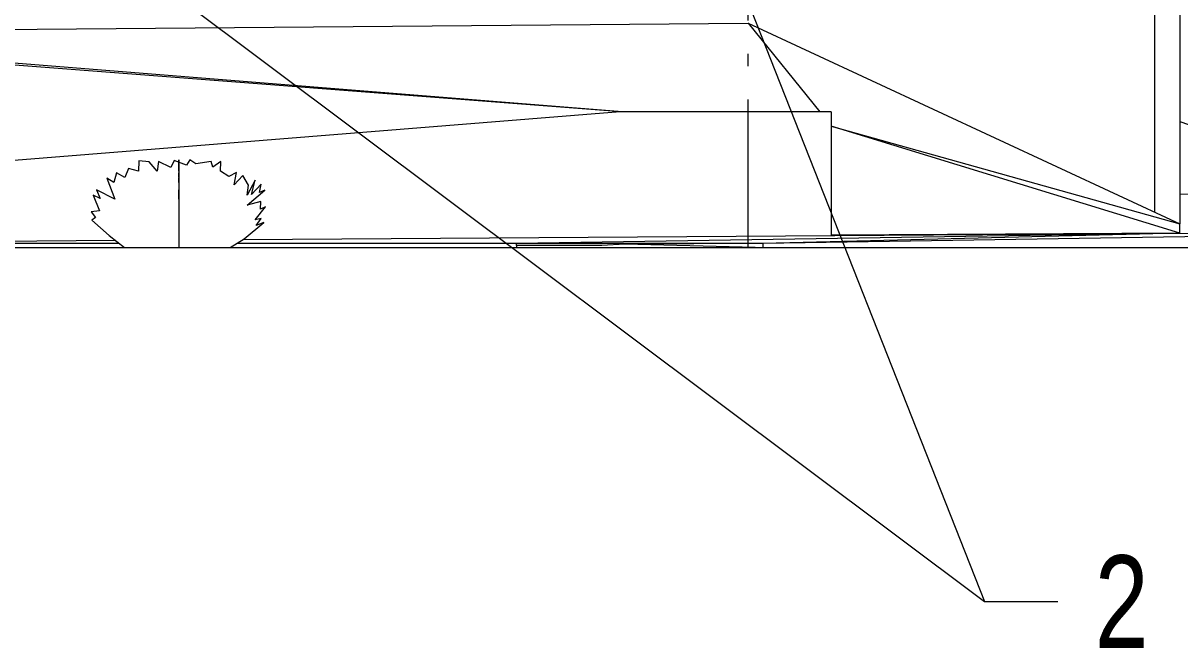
# Model space of a CAD drawing. Header units: metres. Extents: x -199 to 506, y -5 to 23.
# Drawn here: x 6.31 to 15.69, y -5.07 to 0 of the extents above; entities that cross this region are included whole.
import ezdxf

# ---------------------------------------------------------------- set-up
doc = ezdxf.new("R2010")
doc.units = ezdxf.units.M
doc.linetypes.add('01_Grid', pattern=[1.74, 1.2, -0.27, 0, -0.27])
for name, color, linetype, lineweight in [('03EJES-1', 1, '01_Grid', 5), ('06MUREXT', 92, 'Continuous', 9), ('14HATCH-1', 14, 'Continuous', 5), ('29NOTAS-1', 10, 'Continuous', 5), ('29NOTAS-2', 7, 'Continuous', 5), ('46BANQ', 8, 'Continuous', 5), ('46BANQ-1', 8, 'Continuous', 13), ('47VEGET', 64, 'Continuous', 5), ('70LINEA-2', 250, 'Continuous', 15)]:
    doc.layers.add(name, color=color, linetype=linetype, lineweight=lineweight)
doc.styles.add('Arial_1', font='arial.ttf', dxfattribs={"width": 0.75, "height": 0.75})

# ---------------------------------------------------------------- blocks, each defined once
blk = doc.blocks.new('Planting - Shrub1 - Romero_Rosemary 2-8072936-600rNorthElevEjeA Paint')
at = {"layer": '47VEGET'}
for p, q in [((7.2494, -1.1162), (7.2464, -1.2012)), ((7.3329, -1.1253), (7.2494, -1.1162)), ((7.3967, -1.1995), (7.3329, -1.1253)), ((7.4087, -1.1211), (7.3967, -1.1995)), ((7.5076, -1.1717), (7.4087, -1.1211)), ((7.5364, -1.1147), (7.5076, -1.1717)), ((7.635, -1.1511), (7.5364, -1.1147)), ((7.5736, -1.1284), (7.5736, -1.1086)), ((7.5736, -1.1086), (7.5736, -1.1284)), ((7.5736, -1.1364), (7.5736, -1.1147)), ((7.5736, -1.1147), (7.5736, -1.1717)), ((7.5736, -1.1253), (7.5736, -1.1162)), ((7.5736, -1.1162), (7.5736, -1.2012)), ((7.5736, -1.1717), (7.5736, -1.1211)), ((7.5736, -1.1211), (7.5736, -1.1995)), ((7.5736, -1.1284), (7.5736, -1.1222)), ((7.5736, -1.1222), (7.5736, -1.1284)), ((7.5736, -1.1284), (7.5736, -1.1222)), ((7.5736, -1.1222), (7.5736, -1.1284)), ((7.5736, -1.1995), (7.5736, -1.1253)), ((7.6624, -1.1086), (7.635, -1.1511)), ((7.7124, -1.142), (7.6624, -1.1086)), ((7.8369, -1.1222), (7.7124, -1.142)), ((7.8491, -1.1693), (7.8369, -1.1222)), ((7.9128, -1.1222), (7.8491, -1.1693)), ((7.9113, -1.1997), (7.9128, -1.1222)), ((7.0688, -1.2148), (7.046, -1.2938)), ((7.1356, -1.2513), (7.0688, -1.2148)), ((7.1644, -1.1784), (7.1356, -1.2513)), ((7.2464, -1.2012), (7.1644, -1.1784)), ((7.5736, -1.2012), (7.5736, -1.1784)), ((7.5736, -1.1784), (7.5736, -1.2513)), ((7.5736, -1.2513), (7.5736, -1.2148)), ((7.5736, -1.2148), (7.5736, -1.2938)), ((7.9796, -1.2437), (7.9113, -1.1997)), ((8.0403, -1.2118), (7.9796, -1.2437)), ((8.0221, -1.312), (8.0403, -1.2118)), ((7.046, -1.2938), (6.9899, -1.2573)), ((6.9899, -1.2573), (7.0551, -1.4289)), ((7.5736, -1.2938), (7.5736, -1.2573)), ((7.5736, -1.2573), (7.5736, -1.4289)), ((8.092, -1.2346), (8.0221, -1.312)), ((8.139, -1.315), (8.092, -1.2346)), ((8.1921, -1.274), (8.1269, -1.394)), ((8.1633, -1.3909), (8.1921, -1.274)), ((8.2422, -1.3059), (8.1633, -1.3909)), ((8.2286, -1.3727), (8.2422, -1.3059)), ((6.9367, -1.4213), (6.8791, -1.394)), ((6.8791, -1.394), (6.9307, -1.5215)), ((7.0551, -1.4289), (6.9064, -1.3515)), ((6.9064, -1.3515), (6.9367, -1.4213)), ((7.5736, -1.4289), (7.5736, -1.3515)), ((7.5736, -1.3515), (7.5736, -1.4213)), ((7.5736, -1.4213), (7.5736, -1.394)), ((7.5736, -1.394), (7.5736, -1.5215)), ((8.1269, -1.394), (8.139, -1.315)), ((8.1284, -1.4775), (8.2711, -1.356)), ((8.2711, -1.356), (8.2286, -1.3727)), ((8.2392, -1.4471), (8.1284, -1.4775)), ((8.1921, -1.5944), (8.2772, -1.4911)), ((8.2346, -1.5078), (8.2392, -1.4471)), ((8.2772, -1.4911), (8.2346, -1.5078)), ((6.9307, -1.5215), (6.8624, -1.5306)), ((6.8624, -1.5306), (6.8973, -1.5777)), ((6.8973, -1.5777), (6.8684, -1.5989)), ((7.5736, -1.5215), (7.5736, -1.5306)), ((7.5736, -1.5306), (7.5736, -1.5777)), ((7.5736, -1.5777), (7.5736, -1.5989)), ((8.2407, -1.5852), (8.1921, -1.5944)), ((8.2013, -1.6414), (8.2407, -1.5852)), ((6.8684, -1.5989), (7.0096, -1.7234)), ((7.5736, -1.5989), (7.5736, -1.7234)), ((8.1036, -1.7488), (8.2635, -1.6171)), ((8.2635, -1.6171), (8.2013, -1.6414)), ((7.0096, -1.7234), (7.1332, -1.8192)), ((7.5736, -1.7234), (7.5736, -1.8192)), ((7.9897, -1.8192), (8.1036, -1.7488))]:
    blk.add_line(p, q, dxfattribs=at)

msp = doc.modelspace()

# ---------------------------------------------------------------- hatches: boundary and pattern name
at = {"layer": '14HATCH-1'}
h = msp.add_hatch(dxfattribs=at)
h.set_pattern_fill('FP_3', color=256, style=0, pattern_type=2)
h.set_pattern_definition([(50, (-11.413, 1.2), (2.18662, -0.19128), [0.229, -2.515]), (355, (-11.413, 1.2), (-0.4228, 2.29257), [0.183, -2.012]), (100.451, (-11.23, 1.184), (1.76302, 2.10167), [0.194, -2.137]), (46.184, (-11.413, 1.81), (3.2532, -0.50494), [0.343, -3.772]), (96.636, (-11.142, 1.768), (2.84897, 2.96912), [0.291, -3.206]), (351.184, (-11.413, 1.81), (2.84876, 2.96948), [0.274, -3.018]), (21, (-11.108, 1.657), (1.81972, -1.22739), [0.229, -2.515]), (326, (-11.108, 1.657), (0.74167, 2.2101), [0.183, -2.012]), (71.451, (-10.956, 1.555), (2.56088, 0.98343), [0.194, -2.137]), (37.5, (-11.413, 1.2), (0.037248, 1.01427), [0.101, -1.887, 0.101, -1.942, -2.019]), (37.5, (-11.413, 1.2), (0.037248, 1.01427), [-4.029, 0.101, -1.919]), (7.5, (-11.413, 1.2), (0.801974, 1.20196), [0.101, -1.064, 0.101, -1.841, -0.77]), (7.5, (-11.413, 1.2), (0.801974, 1.20196), [-3.106, 0.101, -0.669]), (327.5, (-12.092, 1.2), (1.626775, -0.068848), [0.101, -0.661, 0.101, -2.277, -3.155]), (327.5, (-12.092, 1.2), (1.626775, -0.068848), [-3.139, 0.101, -3.054]), (317.5, (-12.397, 1.2), (1.777346, 0.305506), [0.101, -0.89, 0.101, -1.478, -2.24]), (317.5, (-12.397, 1.2), (1.777346, 0.305506), [-2.569, 0.101, -2.14])])
h.paths.add_polyline_path([(12.2474, -1.8192), (11.161, -1.7954), (11.0027, -1.803), (10.3107, -1.803), (10.3107, -1.8192), (12.192, -1.8192)])

# ---------------------------------------------------------------- linework, layer by layer
at = {"layer": '03EJES-1'}
msp.add_line((12.192, -1.8192), (12.192, 20.1698), dxfattribs=at)
at = {"layer": '06MUREXT'}
for p, q in [((15.49, -1.535), (15.49, 4)), ((15.692, 4), (15.692, -1.629)), ((11.161, -0.7194), (-0.7866, 0.2)), ((11.169, -0.72), (0.339, 0.1464)), ((11.1531, -0.72), (-0.339, -1.6394)), ((12.8642, -0.72), (11.1531, -0.72)), ((12.8642, -0.72), (12.8642, -1.7199))]:
    msp.add_line(p, q, dxfattribs=at)
at = {"layer": '29NOTAS-1'}
for p, q in [((6.1089, 1.3041), (14.1068, -4.692)), ((11.8246, 1.1005), (14.1068, -4.692)), ((14.1068, -4.692), (14.702, -4.692)), ((14.1068, -4.692), (14.702, -4.692))]:
    msp.add_line(p, q, dxfattribs=at)
at = {"layer": '46BANQ'}
for p, q in [((3.1252, -0.0765), (12.192, 0)), ((12.192, 0), (15.692, -1.629)), ((12.192, 0), (12.7717, -0.72)), ((12.8642, -0.835), (15.692, -1.629)), ((15.692, -1.7038), (12.8642, -0.835)), ((15.692, -0.7977), (16.8918, -1.2121)), ((16.8918, -1.3896), (15.692, -1.3885)), ((15.692, -1.7038), (15.692, -1.629)), ((3.3653, -1.7861), (7.0587, -1.7614)), ((8.0944, -1.7545), (15.692, -1.7038)), ((15.692, -1.7038), (10.3107, -1.7861)), ((15.692, -1.7038), (12.3107, -1.7861)), ((16.8918, -1.7158), (12.3107, -1.7861)), ((15.692, -1.7038), (12.8642, -1.7199)), ((15.692, -1.7038), (16.8918, -1.7158)), ((7.0905, -1.7861), (3.3653, -1.7861)), ((12.3107, -1.7861), (8.0433, -1.7861)), ((10.3107, -1.803), (10.3107, -1.7861)), ((12.3107, -1.7861), (11.1913, -1.7939)), ((12.3107, -1.7861), (12.3107, -1.8192))]:
    msp.add_line(p, q, dxfattribs=at)
at = {"layer": '46BANQ-1'}
for p, q in [((10.3107, -1.803), (10.3107, -1.8192)), ((11.0027, -1.803), (10.3107, -1.803)), ((11.1913, -1.7939), (11.0027, -1.803)), ((12.2474, -1.8192), (11.1913, -1.7939))]:
    msp.add_line(p, q, dxfattribs=at)
at = {"layer": '70LINEA-2'}
msp.add_line((-199.38, -1.8192), (25.6939, -1.8192), dxfattribs=at)

# ---------------------------------------------------------------- block references
at = {"layer": '47VEGET'}
msp.add_blockref('Planting - Shrub1 - Romero_Rosemary 2-8072936-600rNorthElevEjeA Paint', (0, 0), dxfattribs=at)

# ---------------------------------------------------------------- texts
at = {"layer": '29NOTAS-2', "insert": (15.002, -4.317), "char_height": 0.75, "width": 0.523101, "attachment_point": 1, "style": 'Arial_1'}
msp.add_mtext('2', dxfattribs=at)

doc.saveas('drawing.dxf')
